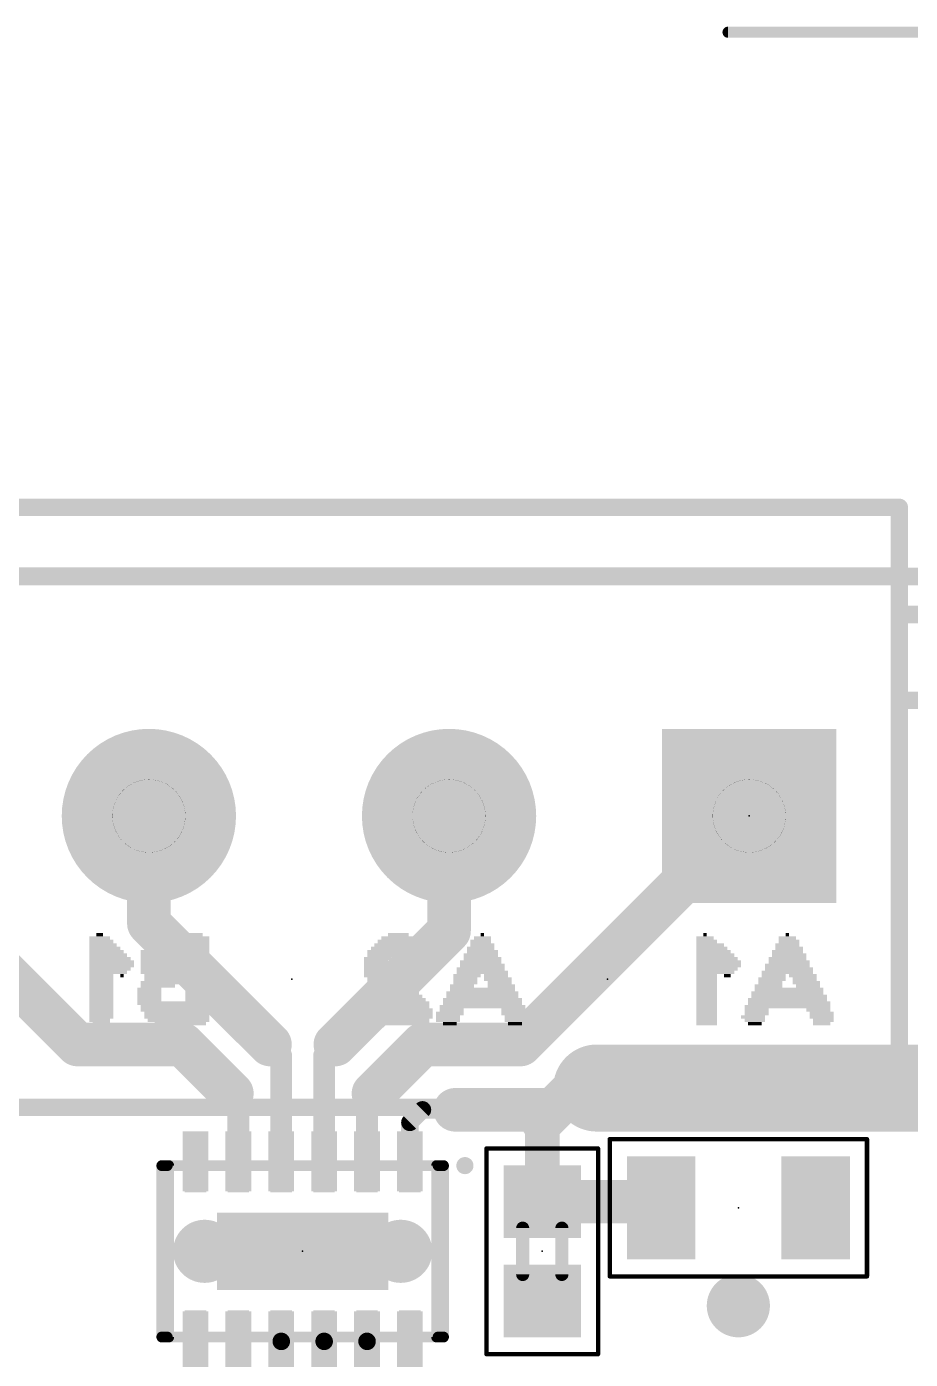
# Model space of a CAD drawing. Extents: x -28.1 to 58.5, y -25.8 to 33.8.
# Drawn here: x 9.48 to 19.79, y 16.27 to 31.82 of the extents above; entities that cross this region are included whole.
import ezdxf

# ---------------------------------------------------------------- set-up
doc = ezdxf.new("R2010")
doc.units = 0
for name, color, linetype in [('1', 12, 'CONTINUOUS'), ('16', 132, 'CONTINUOUS'), ('17', 110, 'CONTINUOUS'), ('18', 110, 'CONTINUOUS'), ('20', 31, 'CONTINUOUS'), ('21', 253, 'CONTINUOUS'), ('22', 253, 'CONTINUOUS'), ('23', 53, 'CONTINUOUS'), ('24', 53, 'CONTINUOUS'), ('39', 12, 'CONTINUOUS'), ('47', 253, 'CONTINUOUS'), ('51', 253, 'CONTINUOUS')]:
    doc.layers.add(name, color=color, linetype=linetype)

# ---------------------------------------------------------------- blocks, each defined once
blk = doc.blocks.new('RECT')
blk.add_solid([(-0.5, -0.5), (0.5, -0.5), (-0.5, 0.5), (0.5, 0.5)])
blk = doc.blocks.new('SQUAREP')
blk.add_solid([(-0.5, -0.5), (0.5, -0.5), (-0.5, 0.5), (0.5, 0.5)])
blk = doc.blocks.new('ROUNDP')
at = {"const_width": 0.5}
blk.add_lwpolyline([(0, -0.25, 1), (0, 0.25, 1), (0, -0.25)], format="xyb", dxfattribs=at)
blk = doc.blocks.new('ROUNDV')
at = {"const_width": 0.5}
blk.add_lwpolyline([(0, -0.25, 1), (0, 0.25, 1), (0, -0.25)], format="xyb", dxfattribs=at)

msp = doc.modelspace()

# ---------------------------------------------------------------- linework, layer by layer
at = {"layer": '1'}
for points, const_width in [([(0, 25.4), (25.4, 25.4)], 0.2032), ([(7.407, 22.606), (10.074, 19.939)], 0.508), ([(10.907, 22.606), (10.907, 21.351)], 0.508), ([(14.407, 22.606), (14.407, 21.265)], 0.508), ([(17.907, 22.606), (15.24, 19.939)], 0.508), ([(10.907, 21.351), (11.049, 21.209)], 0.508), ([(12.319, 19.939), (11.049, 21.209)], 0.508), ([(14.407, 21.265), (13.081, 19.939)], 0.508), ([(10.074, 19.939), (11.303, 19.939)], 0.508), ([(11.303, 19.939), (11.8745, 19.3675)], 0.508), ([(12.45, 19.808), (12.319, 19.939)], 0.254), ([(12.95, 19.808), (13.081, 19.939)], 0.254), ([(13.5255, 19.3675), (14.097, 19.939)], 0.508), ([(15.24, 19.939), (14.097, 19.939)], 0.508), ([(12.45, 18.576), (12.45, 19.808)], 0.254), ([(12.95, 18.576), (12.95, 19.808)], 0.254), ([(20.447, 19.431), (16.129, 19.431)], 1.016), ([(15.494, 19.05), (15.875, 19.431)], 0.508), ([(15.875, 19.431), (16.129, 19.431)], 0.508), ([(11.95, 19.292), (11.8745, 19.3675)], 0.254), ([(13.45, 19.292), (13.5255, 19.3675)], 0.254), ([(11.95, 18.576), (11.95, 19.292)], 0.254), ([(13.45, 18.576), (13.45, 19.292)], 0.254), ([(14.478, 19.177), (15.494, 19.177)], 0.508), ([(15.494, 19.05), (15.494, 19.177)], 0.4064), ([(13.95, 19.03), (14.097, 19.177)], 0.2032), ([(13.95, 18.576), (13.95, 19.03)], 0.2032), ([(14.097, 19.177), (14.478, 19.177)], 0.2032), ([(15.494, 18.106), (15.494, 19.05)], 0.4064), ([(15.494, 18.106), (16.808, 18.106)], 0.508), ([(16.808, 18.106), (16.88, 18.034)], 0.508), ([(11.45, 16.476), (11.45, 15.3204)], 0.2032), ([(11.95, 16.476), (11.95, 15.3204)], 0.2032), ([(12.45, 16.476), (12.4514, 16.4746)], 0.2032), ([(12.4514, 16.4746), (12.4514, 15.319)], 0.2032), ([(12.95, 16.476), (12.9514, 16.4746)], 0.2032), ([(12.9514, 16.4746), (12.9514, 15.319)], 0.2032), ([(13.45, 16.476), (13.4514, 16.4746)], 0.2032), ([(13.4514, 16.4746), (13.4514, 15.319)], 0.2032), ([(13.95, 16.022), (13.95, 16.476)], 0.2032)]:
    msp.add_lwpolyline(points, dxfattribs=dict(at, const_width=const_width))
for points, const_width in [([(11.034, 22.606, 1), (10.78, 22.606)], 0.254), ([(14.534, 22.606, 1), (14.28, 22.606)], 0.254), ([(17.9968, 22.5162, 1), (17.8172, 22.6958)], 0.254), ([(10.9968, 21.4408, 1), (10.8172, 21.2612)], 0.254), ([(10.78, 21.351, 1), (11.034, 21.351)], 0.254), ([(11.1388, 21.2988, 1), (10.9592, 21.1192)], 0.254), ([(14.4968, 21.1752, 1), (14.3172, 21.3548)], 0.254), ([(10.9592, 21.1192, 1), (11.1388, 21.2988)], 0.254), ([(14.28, 21.265, 1), (14.534, 21.265)], 0.254), ([(10.074, 20.066, 1), (10.074, 19.812)], 0.254), ([(9.9842, 19.8492, 1), (10.1638, 20.0288)], 0.254), ([(11.3928, 20.0288, 1), (11.2132, 19.8492)], 0.254), ([(11.303, 19.812, 1), (11.303, 20.066)], 0.254), ([(12.2292, 19.8492, 1), (12.4088, 20.0288)], 0.254), ([(12.3639, 19.9839, 1), (12.2741, 19.8941)], 0.127), ([(12.9912, 20.0288, 1), (13.1708, 19.8492)], 0.254), ([(13.1259, 19.8941, 1), (13.0361, 19.9839)], 0.127), ([(14.097, 20.066, 1), (14.097, 19.812)], 0.254), ([(14.1868, 19.8492, 1), (14.0072, 20.0288)], 0.254), ([(15.1502, 20.0288, 1), (15.3298, 19.8492)], 0.254), ([(15.24, 19.812, 1), (15.24, 20.066)], 0.254), ([(12.5135, 19.808, 1), (12.3865, 19.808)], 0.127), ([(12.4051, 19.7631, 1), (12.4949, 19.8529)], 0.127), ([(13.0135, 19.808, 1), (12.8865, 19.808)], 0.127), ([(12.9051, 19.8529, 1), (12.9949, 19.7631)], 0.127), ([(16.129, 19.685, 1), (16.129, 19.177)], 0.508), ([(15.875, 19.558, 1), (15.875, 19.304)], 0.254), ([(15.9648, 19.3412, 1), (15.7852, 19.5208)], 0.254), ([(16.129, 19.304, 1), (16.129, 19.558)], 0.254), ([(11.7847, 19.2777, 1), (11.9643, 19.4573)], 0.254), ([(11.9194, 19.4124, 1), (11.8296, 19.3226)], 0.127), ([(13.4357, 19.4573, 1), (13.6153, 19.2777)], 0.254), ([(13.5704, 19.3226, 1), (13.4806, 19.4124)], 0.127), ([(12.0135, 19.292, 1), (11.8865, 19.292)], 0.127), ([(11.9051, 19.2471, 1), (11.9949, 19.3369)], 0.127), ([(13.5135, 19.292, 1), (13.3865, 19.292)], 0.127), ([(13.4051, 19.3369, 1), (13.4949, 19.2471)], 0.127), ([(14.478, 19.304, 1), (14.478, 19.05)], 0.254), ([(15.5956, 19.177, 1), (15.3924, 19.177)], 0.2032), ([(15.494, 19.05, 1), (15.494, 19.304)], 0.254), ([(14.0008, 19.03, 1), (13.8992, 19.03)], 0.1016), ([(14.097, 19.2278, 1), (14.097, 19.1262)], 0.1016), ([(14.1329, 19.1411, 1), (14.0611, 19.2129)], 0.1016), ([(14.478, 19.1262, 1), (14.478, 19.2278)], 0.1016), ([(15.4042, 19.1398, 1), (15.5838, 18.9602)], 0.254), ([(15.5956, 19.05, 1), (15.3924, 19.05)], 0.2032), ([(15.3924, 19.05, 1), (15.5956, 19.05)], 0.2032), ([(13.9141, 19.0659, 1), (13.9859, 18.9941)], 0.1016), ([(11.8865, 18.576, 1), (12.0135, 18.576)], 0.127), ([(12.3865, 18.576, 1), (12.5135, 18.576)], 0.127), ([(12.8865, 18.576, 1), (13.0135, 18.576)], 0.127), ([(13.3865, 18.576, 1), (13.5135, 18.576)], 0.127), ([(13.8992, 18.576, 1), (14.0008, 18.576)], 0.1016), ([(15.494, 18.233, 1), (15.494, 17.979)], 0.254), ([(16.8978, 18.1958, 1), (16.7182, 18.0162)], 0.254), ([(16.808, 17.979, 1), (16.808, 18.233)], 0.254), ([(15.3924, 18.106, 1), (15.5956, 18.106)], 0.2032), ([(16.7902, 17.9442, 1), (16.9698, 18.1238)], 0.254), ([(11.5008, 16.476, 1), (11.3992, 16.476)], 0.1016), ([(12.0008, 16.476, 1), (11.8992, 16.476)], 0.1016), ([(12.4859, 16.5119, 1), (12.4141, 16.4401)], 0.1016), ([(12.5022, 16.4746, 1), (12.4006, 16.4746)], 0.1016), ([(12.4155, 16.4387, 1), (12.4873, 16.5105)], 0.1016), ([(12.9859, 16.5119, 1), (12.9141, 16.4401)], 0.1016), ([(13.0022, 16.4746, 1), (12.9006, 16.4746)], 0.1016), ([(12.9155, 16.4387, 1), (12.9873, 16.5105)], 0.1016), ([(13.4859, 16.5119, 1), (13.4141, 16.4401)], 0.1016), ([(13.5022, 16.4746, 1), (13.4006, 16.4746)], 0.1016), ([(13.4155, 16.4387, 1), (13.4873, 16.5105)], 0.1016), ([(14.0008, 16.476, 1), (13.8992, 16.476)], 0.1016)]:
    msp.add_lwpolyline(points, format="xyb", dxfattribs=dict(at, const_width=const_width))
at = {"layer": '16', "const_width": 0.2032}
msp.add_lwpolyline([(25.4, 25.4), (0, 25.4)], dxfattribs=at)
at = {"layer": '20', "const_width": 0.2032}
msp.add_lwpolyline([(25.4, 25.4), (0, 25.4)], dxfattribs=at)
at = {"layer": '21'}
for points, const_width in [([(5.657, 26.206), (19.657, 26.206)], 0.2032), ([(19.657, 26.206), (19.657, 25.406)], 0.2032), ([(5.657, 25.406), (19.657, 25.406)], 0.2032), ([(19.657, 25.406), (19.657, 19.206)], 0.2032), ([(19.657, 19.206), (5.657, 19.206)], 0.2032), ([(11.0581, 16.526), (11.0581, 18.526)], 0.127), ([(11.0581, 18.526), (11.1206, 18.526)], 0.127), ([(14.2794, 18.526), (14.3419, 18.526)], 0.127), ([(14.3419, 18.526), (14.3419, 16.526)], 0.127), ([(11.1206, 16.526), (11.0581, 16.526)], 0.127), ([(14.3419, 16.526), (14.2794, 16.526)], 0.127)]:
    msp.add_lwpolyline(points, dxfattribs=dict(at, const_width=const_width))
for points, const_width in [([(19.7078, 26.206, 1), (19.6062, 26.206)], 0.1016), ([(19.657, 26.1552, 1), (19.657, 26.2568)], 0.1016), ([(19.7078, 25.406, 1), (19.6062, 25.406)], 0.1016), ([(19.657, 25.3552, 1), (19.657, 25.4568)], 0.1016), ([(19.6062, 25.406, 1), (19.7078, 25.406)], 0.1016), ([(19.657, 19.1552, 1), (19.657, 19.2568)], 0.1016), ([(19.6062, 19.206, 1), (19.7078, 19.206)], 0.1016), ([(11.0581, 18.5577, 1), (11.0581, 18.4943)], 0.0635), ([(11.0899, 18.526, 1), (11.0264, 18.526)], 0.0635), ([(11.1206, 18.4943, 1), (11.1206, 18.5577)], 0.0635), ([(14.2794, 18.5577, 1), (14.2794, 18.4943)], 0.0635), ([(14.3736, 18.526, 1), (14.3101, 18.526)], 0.0635), ([(14.3419, 18.4943, 1), (14.3419, 18.5577)], 0.0635), ([(14.5919, 18.476, 1), (14.5919, 18.576, 1), (14.5919, 18.476)], 0.1), ([(11.0581, 16.5577, 1), (11.0581, 16.4943)], 0.0635), ([(11.0264, 16.526, 1), (11.0899, 16.526)], 0.0635), ([(11.1206, 16.4943, 1), (11.1206, 16.5577)], 0.0635), ([(14.2794, 16.5577, 1), (14.2794, 16.4943)], 0.0635), ([(14.3101, 16.526, 1), (14.3736, 16.526)], 0.0635), ([(14.3419, 16.4943, 1), (14.3419, 16.5577)], 0.0635)]:
    msp.add_lwpolyline(points, format="xyb", dxfattribs=dict(at, const_width=const_width))
at = {"layer": '23'}
for p in [(17.907, 22.606), (17.78, 18.034), (12.7, 17.526), (15.494, 17.526)]:
    msp.add_point(p, dxfattribs=at)
at = {"layer": '24'}
for p in [(12.573, 20.701), (16.256, 20.701)]:
    msp.add_point(p, dxfattribs=at)
at = {"layer": '39', "const_width": 0.0508}
for points in [[(16.28, 18.834), (19.28, 18.834)], [(16.28, 17.234), (16.28, 18.834)], [(19.28, 18.834), (19.28, 17.234)], [(14.844, 16.326), (14.844, 18.726)], [(14.844, 18.726), (16.144, 18.726)], [(16.144, 18.726), (16.144, 16.326)], [(19.28, 17.234), (16.28, 17.234)], [(16.144, 16.326), (14.844, 16.326)]]:
    msp.add_lwpolyline(points, dxfattribs=at)
at = {"layer": '39', "const_width": 0.0254}
for points in [[(16.28, 18.8467, 1), (16.28, 18.8213)], [(16.2927, 18.834, 1), (16.2673, 18.834)], [(19.2927, 18.834, 1), (19.2673, 18.834)], [(19.28, 18.8213, 1), (19.28, 18.8467)], [(14.8567, 18.726, 1), (14.8313, 18.726)], [(14.844, 18.7387, 1), (14.844, 18.7133)], [(16.1567, 18.726, 1), (16.1313, 18.726)], [(16.144, 18.7133, 1), (16.144, 18.7387)], [(16.28, 17.2467, 1), (16.28, 17.2213)], [(16.2673, 17.234, 1), (16.2927, 17.234)], [(19.2673, 17.234, 1), (19.2927, 17.234)], [(19.28, 17.2213, 1), (19.28, 17.2467)], [(14.844, 16.3387, 1), (14.844, 16.3133)], [(14.8313, 16.326, 1), (14.8567, 16.326)], [(16.1313, 16.326, 1), (16.1567, 16.326)], [(16.144, 16.3133, 1), (16.144, 16.3387)]]:
    msp.add_lwpolyline(points, format="xyb", dxfattribs=at)
at = {"layer": '47', "const_width": 0.13}
msp.add_lwpolyline([(22.795, 31.75), (17.66, 31.75)], dxfattribs=at)
at = {"layer": '47', "const_width": 0.065}
msp.add_lwpolyline([(17.66, 31.7825, 1), (17.66, 31.7175)], format="xyb", dxfattribs=at)
at = {"layer": '51'}
for points, const_width in [([(20.157, 24.956), (19.657, 24.956)], 0.2032), ([(19.657, 23.956), (20.157, 23.956)], 0.2032), ([(14.2625, 18.526), (11.1375, 18.526)], 0.127), ([(11.1375, 18.526), (11.1375, 16.526)], 0.127), ([(14.2625, 16.526), (14.2625, 18.526)], 0.127), ([(15.2654, 17.2556), (15.2654, 17.7964)], 0.1524), ([(15.7226, 17.7964), (15.7226, 17.2556)], 0.1524), ([(11.1375, 16.526), (14.2625, 16.526)], 0.127)]:
    msp.add_lwpolyline(points, dxfattribs=dict(at, const_width=const_width))
for points, const_width in [([(19.657, 25.0068, 1), (19.657, 24.9052)], 0.1016), ([(19.657, 24.0068, 1), (19.657, 23.9052)], 0.1016), ([(10.907, 22.181, 1), (10.907, 23.031, 1), (10.907, 22.181)], 0.001), ([(14.407, 22.181, 1), (14.407, 23.031, 1), (14.407, 22.181)], 0.001), ([(17.907, 22.181, 1), (17.907, 23.031, 1), (17.907, 22.181)], 0.001), ([(11.1375, 18.5577, 1), (11.1375, 18.4943)], 0.0635), ([(11.1693, 18.526, 1), (11.1058, 18.526)], 0.0635), ([(14.2943, 18.526, 1), (14.2308, 18.526)], 0.0635), ([(14.2625, 18.4943, 1), (14.2625, 18.5577)], 0.0635), ([(15.3035, 17.7964, 1), (15.2273, 17.7964)], 0.0762), ([(15.7607, 17.7964, 1), (15.6845, 17.7964)], 0.0762), ([(15.2273, 17.2556, 1), (15.3035, 17.2556)], 0.0762), ([(15.6845, 17.2556, 1), (15.7607, 17.2556)], 0.0762), ([(11.1375, 16.5577, 1), (11.1375, 16.4943)], 0.0635), ([(11.1058, 16.526, 1), (11.1693, 16.526)], 0.0635), ([(14.2308, 16.526, 1), (14.2943, 16.526)], 0.0635), ([(14.2625, 16.4943, 1), (14.2625, 16.5577)], 0.0635)]:
    msp.add_lwpolyline(points, format="xyb", dxfattribs=dict(at, const_width=const_width))

# ---------------------------------------------------------------- block references
at = {"layer": '1'}
for p, xscale, yscale, rotation in [((11.45, 18.576), 0.7, 0.3, 90), ((11.95, 18.576), 0.7, 0.3, 90), ((12.45, 18.576), 0.7, 0.3, 90), ((12.95, 18.576), 0.7, 0.3, 90), ((13.45, 18.576), 0.7, 0.3, 90), ((13.95, 18.576), 0.7, 0.3, 90), ((15.494, 18.106), 0.85, 0.9, 270), ((12.7, 17.526), 2, 0.9, 180), ((15.494, 16.946), 0.85, 0.9, 270), ((11.45, 16.476), 0.7, 0.3, 270), ((11.95, 16.476), 0.7, 0.3, 270), ((12.45, 16.476), 0.7, 0.3, 270), ((12.95, 16.476), 0.7, 0.3, 270), ((13.45, 16.476), 0.7, 0.3, 270), ((13.95, 16.476), 0.7, 0.3, 270)]:
    msp.add_blockref('RECT', p, dxfattribs=dict(at, xscale=xscale, yscale=yscale, rotation=rotation))
at = {"layer": '1', "xscale": 0.8, "yscale": 1.2}
for p in [(16.88, 18.034), (18.68, 18.034)]:
    msp.add_blockref('RECT', p, dxfattribs=at)
at = {"layer": '17', "xscale": 2.032, "yscale": 2.032, "rotation": 180}
for name, p in [('ROUNDP', (10.907, 22.606)), ('ROUNDP', (10.907, 22.606)), ('ROUNDP', (14.407, 22.606)), ('ROUNDP', (14.407, 22.606)), ('SQUAREP', (17.907, 22.606)), ('SQUAREP', (17.907, 22.606))]:
    msp.add_blockref(name, p, dxfattribs=at)
at = {"layer": '18', "xscale": 0.7366, "yscale": 0.7366}
for p in [(11.557, 17.526), (11.557, 17.526), (12.7, 17.526), (12.7, 17.526), (13.843, 17.526), (13.843, 17.526), (17.78, 16.891), (17.78, 16.891)]:
    msp.add_blockref('ROUNDV', p, dxfattribs=at)
at = {"layer": '22', "yscale": 0.04, "rotation": 180}
for p, xscale in [((10.333, 21.181), 0.24), ((10.353, 21.141), 0.28), ((10.333, 21.221), 0.08), ((11.253, 21.141), 0.72), ((11.293, 21.181), 0.64), ((11.313, 21.221), 0.44), ((13.836, 21.141), 0.52), ((13.816, 21.181), 0.4), ((13.816, 21.221), 0.24), ((14.776, 21.141), 0.24), ((14.796, 21.181), 0.2), ((14.796, 21.221), 0.04), ((17.392, 21.181), 0.2), ((17.412, 21.141), 0.24), ((17.392, 21.221), 0.04), ((18.352, 21.181), 0.2), ((18.372, 21.141), 0.24), ((18.352, 21.221), 0.04), ((10.373, 21.101), 0.32), ((10.393, 21.061), 0.36), ((10.413, 21.021), 0.4), ((10.433, 20.981), 0.44), ((11.213, 21.021), 0.8), ((11.213, 20.981), 0.8), ((11.233, 21.101), 0.76), ((11.233, 21.061), 0.76), ((13.816, 21.021), 0.72), ((13.816, 20.981), 0.72), ((13.816, 21.061), 0.64), ((13.836, 21.101), 0.6), ((14.776, 20.981), 0.4), ((14.776, 21.061), 0.32), ((14.796, 21.021), 0.36), ((14.796, 21.101), 0.28), ((17.452, 21.101), 0.32), ((17.472, 21.061), 0.36), ((17.492, 21.021), 0.4), ((17.512, 20.981), 0.44), ((18.352, 21.021), 0.36), ((18.372, 20.981), 0.4), ((18.352, 21.101), 0.28), ((18.372, 21.061), 0.32), ((10.453, 20.941), 0.48), ((10.473, 20.901), 0.52), ((10.473, 20.861), 0.52), ((10.453, 20.821), 0.48), ((10.953, 20.941), 0.28), ((10.953, 20.901), 0.28), ((10.953, 20.861), 0.28), ((10.993, 20.821), 0.36), ((11.473, 20.941), 0.28), ((11.473, 20.901), 0.28), ((11.473, 20.861), 0.28), ((11.473, 20.821), 0.28), ((13.576, 20.941), 0.32), ((13.556, 20.901), 0.28), ((13.556, 20.861), 0.28), ((13.556, 20.821), 0.28), ((14.056, 20.941), 0.32), ((14.076, 20.901), 0.28), ((14.076, 20.861), 0.28), ((14.076, 20.821), 0.28), ((14.776, 20.821), 0.56), ((14.776, 20.901), 0.48), ((14.796, 20.861), 0.52), ((14.796, 20.941), 0.44), ((17.532, 20.941), 0.48), ((17.552, 20.901), 0.52), ((17.552, 20.861), 0.52), ((17.532, 20.821), 0.48), ((18.352, 20.861), 0.52), ((18.372, 20.821), 0.56), ((18.352, 20.941), 0.44), ((18.372, 20.901), 0.48), ((10.433, 20.781), 0.44), ((10.353, 20.741), 0.28), ((10.353, 20.701), 0.28), ((10.353, 20.661), 0.28), ((10.593, 20.741), 0.04), ((11.033, 20.781), 0.44), ((11.033, 20.661), 0.44), ((11.053, 20.741), 0.4), ((11.053, 20.701), 0.4), ((11.473, 20.781), 0.28), ((11.473, 20.741), 0.28), ((11.473, 20.701), 0.28), ((11.473, 20.661), 0.28), ((13.556, 20.781), 0.28), ((13.576, 20.741), 0.32), ((13.616, 20.701), 0.32), ((13.656, 20.661), 0.4), ((14.076, 20.781), 0.28), ((14.076, 20.741), 0.2), ((14.616, 20.741), 0.32), ((14.596, 20.701), 0.28), ((14.596, 20.661), 0.28), ((14.796, 20.781), 0.6), ((14.956, 20.741), 0.28), ((14.976, 20.701), 0.32), ((14.996, 20.661), 0.28), ((17.512, 20.781), 0.44), ((17.412, 20.741), 0.24), ((17.412, 20.701), 0.24), ((17.412, 20.661), 0.24), ((17.652, 20.741), 0.08), ((18.172, 20.701), 0.32), ((18.152, 20.661), 0.28), ((18.352, 20.781), 0.6), ((18.192, 20.741), 0.28), ((18.532, 20.741), 0.32), ((18.552, 20.701), 0.28), ((18.572, 20.661), 0.32), ((10.353, 20.621), 0.28), ((10.353, 20.581), 0.28), ((10.353, 20.541), 0.28), ((10.913, 20.581), 0.28), ((10.913, 20.541), 0.28), ((11.013, 20.621), 0.4), ((11.473, 20.621), 0.28), ((11.473, 20.581), 0.28), ((11.473, 20.541), 0.28), ((13.696, 20.621), 0.4), ((13.756, 20.581), 0.44), ((13.816, 20.541), 0.48), ((14.796, 20.541), 0.84), ((14.556, 20.621), 0.28), ((14.796, 20.581), 0.76), ((15.016, 20.621), 0.32), ((17.412, 20.621), 0.24), ((17.412, 20.581), 0.24), ((17.412, 20.541), 0.24), ((18.352, 20.541), 0.84), ((18.132, 20.621), 0.32), ((18.372, 20.581), 0.8), ((18.592, 20.621), 0.28), ((10.353, 20.501), 0.28), ((10.353, 20.461), 0.28), ((10.353, 20.421), 0.28), ((10.353, 20.381), 0.28), ((10.913, 20.501), 0.28), ((10.913, 20.461), 0.28), ((11.193, 20.421), 0.84), ((11.213, 20.381), 0.8), ((11.473, 20.501), 0.28), ((11.473, 20.461), 0.28), ((13.796, 20.381), 0.76), ((13.836, 20.421), 0.68), ((13.856, 20.501), 0.48), ((13.916, 20.461), 0.44), ((14.796, 20.461), 0.92), ((14.796, 20.421), 0.92), ((14.796, 20.501), 0.84), ((17.412, 20.501), 0.24), ((17.412, 20.461), 0.24), ((17.412, 20.421), 0.24), ((17.412, 20.381), 0.24), ((18.352, 20.461), 0.92), ((18.372, 20.421), 0.96), ((18.372, 20.501), 0.88), ((10.353, 20.341), 0.28), ((10.353, 20.301), 0.28), ((10.353, 20.261), 0.28), ((10.333, 20.221), 0.24), ((11.213, 20.341), 0.8), ((11.233, 20.301), 0.76), ((11.233, 20.261), 0.76), ((11.253, 20.221), 0.72), ((13.796, 20.341), 0.84), ((13.796, 20.301), 0.84), ((13.796, 20.261), 0.84), ((13.776, 20.221), 0.8), ((14.416, 20.301), 0.32), ((14.396, 20.261), 0.28), ((14.396, 20.221), 0.28), ((14.436, 20.341), 0.28), ((15.156, 20.341), 0.28), ((15.176, 20.301), 0.32), ((15.196, 20.261), 0.28), ((15.176, 20.221), 0.24), ((17.412, 20.341), 0.24), ((17.412, 20.301), 0.24), ((17.412, 20.261), 0.24), ((17.412, 20.221), 0.24), ((17.952, 20.261), 0.28), ((17.992, 20.341), 0.28), ((17.992, 20.301), 0.28), ((17.972, 20.221), 0.24), ((18.712, 20.341), 0.28), ((18.752, 20.301), 0.28), ((18.752, 20.261), 0.28), ((18.772, 20.221), 0.24), ((10.353, 20.181), 0.2), ((11.273, 20.181), 0.6), ((13.796, 20.181), 0.76), ((14.416, 20.181), 0.16), ((15.176, 20.181), 0.16), ((17.412, 20.181), 0.24), ((17.972, 20.181), 0.16), ((18.752, 20.181), 0.2)]:
    msp.add_blockref('RECT', p, dxfattribs=dict(at, xscale=xscale))
for p in [(14.796, 20.381), (18.352, 20.381)]:
    msp.add_blockref('RECT', p, dxfattribs=at)
at = {"layer": '51', "xscale": 0.25, "yscale": 0.3125}
for p in [(11.45, 18.3697), (11.95, 18.3697), (12.45, 18.3697), (12.95, 18.3697), (13.45, 18.3697), (13.95, 18.3697)]:
    msp.add_blockref('RECT', p, dxfattribs=at)
at = {"layer": '51'}
for p, xscale, yscale, rotation in [((15.494, 17.93), 0.3, 0.6096, 270), ((15.494, 17.1172), 0.3, 0.6096, 270), ((11.45, 16.6822), 0.25, 0.3125, 180), ((11.95, 16.6822), 0.25, 0.3125, 180), ((12.45, 16.6822), 0.25, 0.3125, 180), ((12.95, 16.6822), 0.25, 0.3125, 180), ((13.45, 16.6822), 0.25, 0.3125, 180), ((13.95, 16.6822), 0.25, 0.3125, 180)]:
    msp.add_blockref('RECT', p, dxfattribs=dict(at, xscale=xscale, yscale=yscale, rotation=rotation))

doc.saveas('drawing.dxf')
